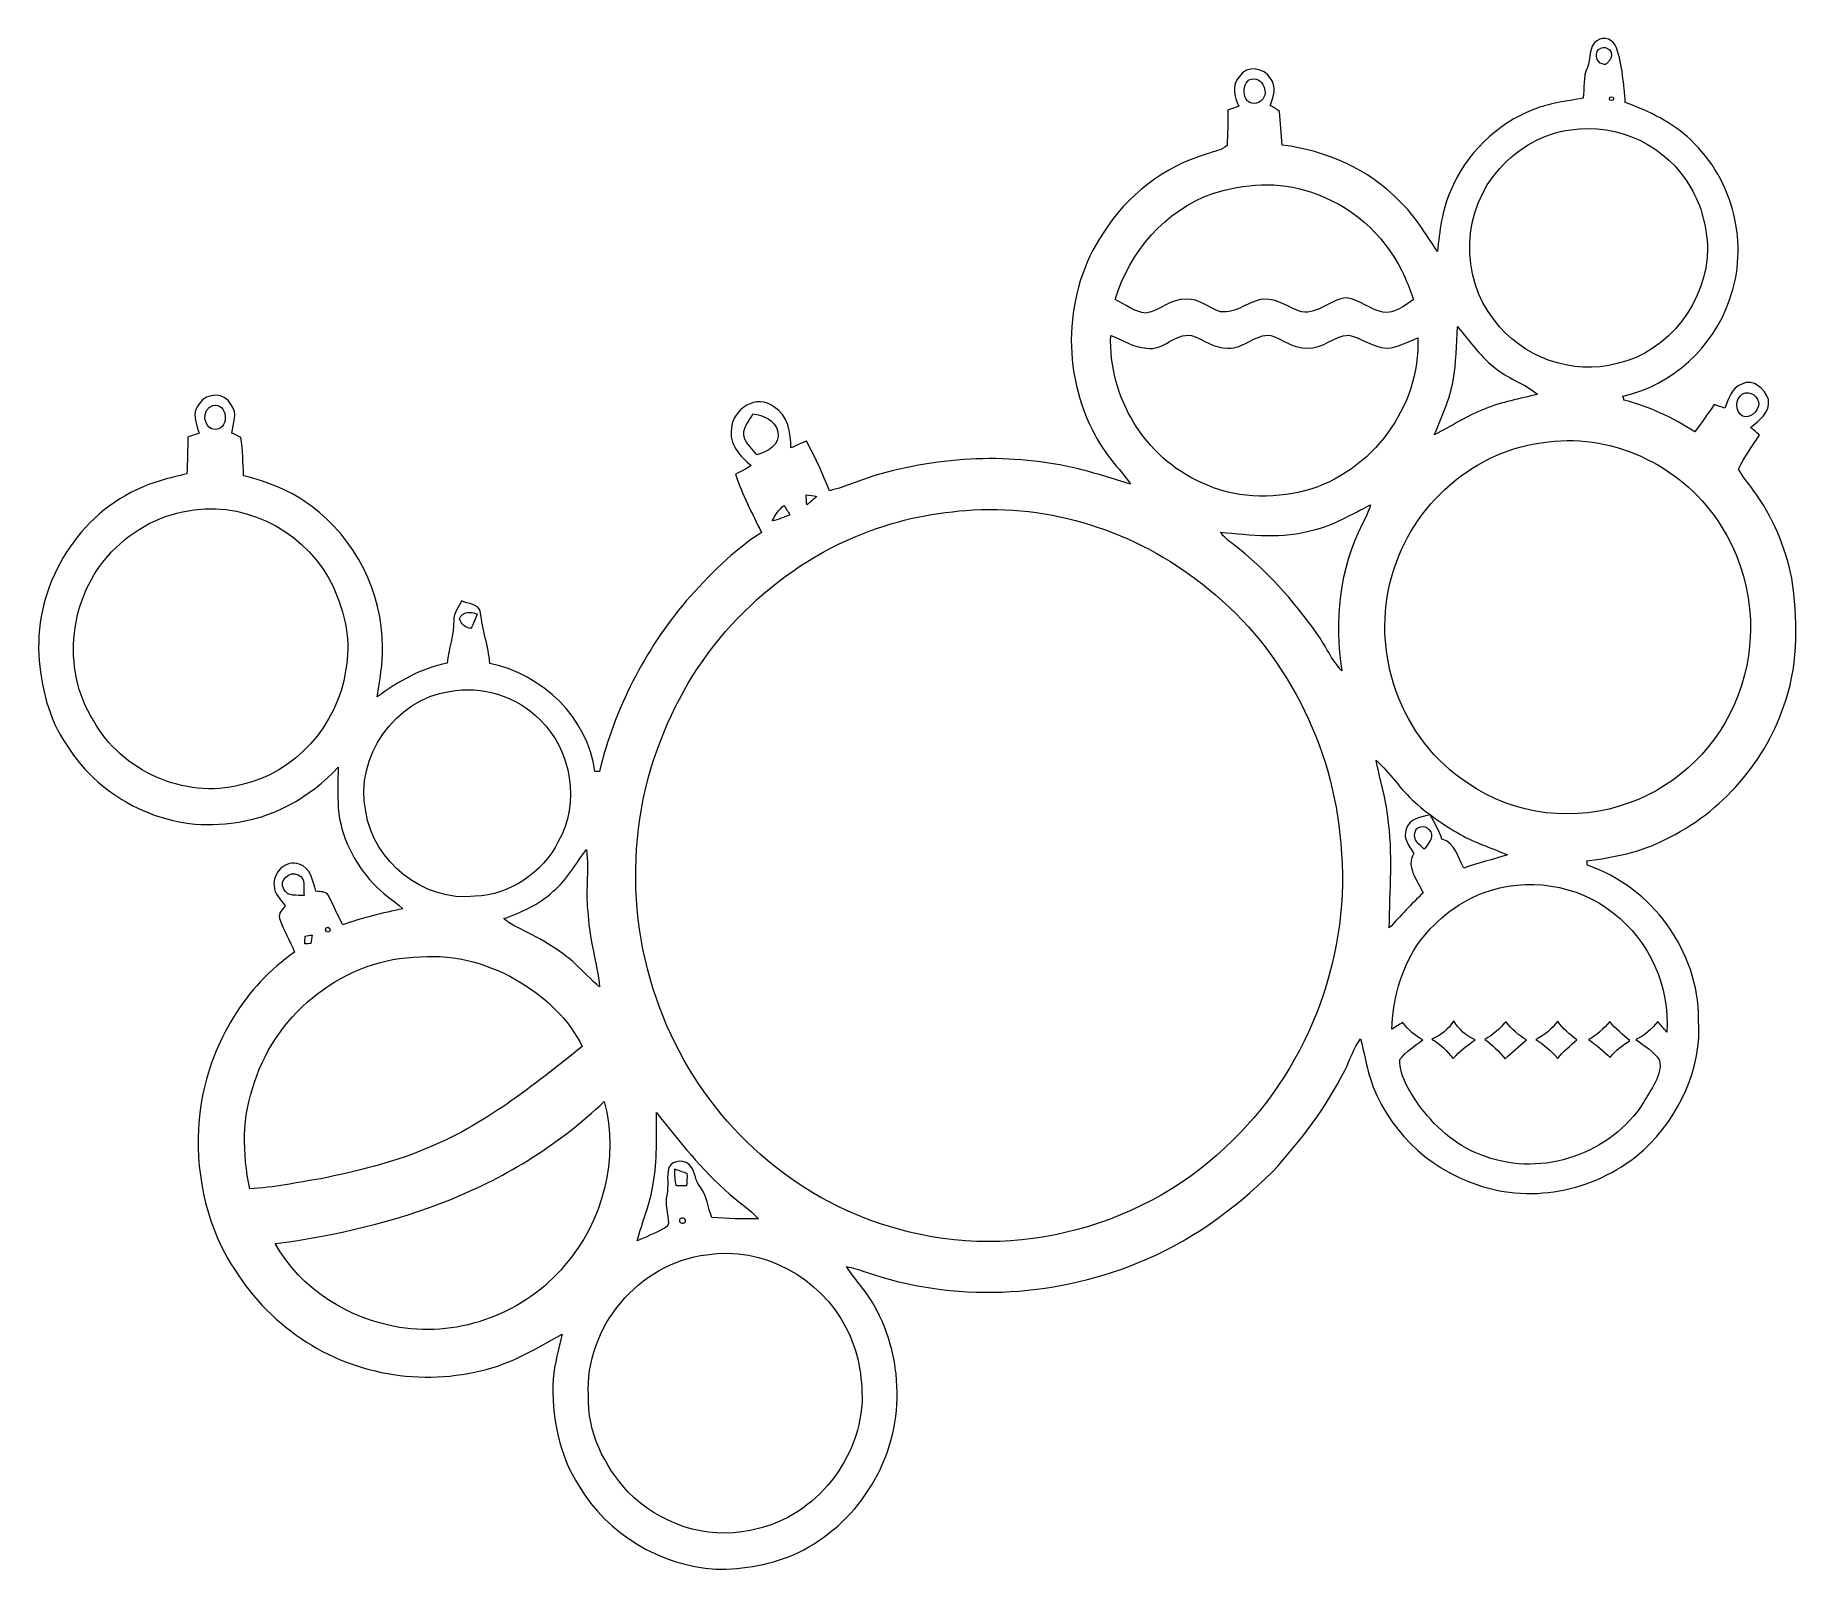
# Model space of a CAD drawing. Header units: centimetres. Extents: x -16.5 to 16.4, y -14.3 to 14.3.
import ezdxf

# ---------------------------------------------------------------- set-up
doc = ezdxf.new("R2010")
doc.units = ezdxf.units.CM
doc.header["$MEASUREMENT"] = 0
doc.layers.add('Layer 1', color=7, linetype='Continuous')

msp = doc.modelspace()

# ---------------------------------------------------------------- linework, layer by layer
at = {"layer": 'Layer 1', "color": 251, "lineweight": 9}
for points, knots in [([(12.68072, 14.24152), (12.80913, 14.34241), (13.00175, 14.25246), (13.04691, 14.1057), (13.04691, 14.1057), (13.15521, 13.77762), (13.18026, 13.42801), (13.20989, 13.08582), (13.20989, 13.08582), (13.65404, 12.92495), (14.09219, 12.7147), (14.43579, 12.38344), (14.43579, 12.38344), (15.22531, 11.64508), (15.53117, 10.42482), (15.1537, 9.40741), (15.1537, 9.40741), (14.8563, 8.51982), (14.0809, 7.80791), (13.16403, 7.60506), (13.16403, 7.60506), (13.16932, 7.58778), (13.1792, 7.55321), (13.18449, 7.53557), (13.18449, 7.53557), (13.65404, 7.41068), (14.10065, 7.2096), (14.50423, 6.93867), (14.50423, 6.93867), (14.63017, 7.10553), (14.7473, 7.27875), (14.86795, 7.44984), (14.86795, 7.44984), (14.93392, 7.42797), (15.00024, 7.40469), (15.06621, 7.38176), (15.06621, 7.38176), (15.13465, 7.55356), (15.18792, 7.76452), (15.38547, 7.83261), (15.38547, 7.83261), (15.59537, 7.94761), (15.8208, 7.73453), (15.88218, 7.54439), (15.88218, 7.54439), (15.91217, 7.30344), (15.71214, 7.15386), (15.54704, 7.02474), (15.54704, 7.02474), (15.60208, 6.97606), (15.65817, 6.92808), (15.71355, 6.87975), (15.71355, 6.87975), (15.57915, 6.67161), (15.42816, 6.473), (15.32409, 6.24722), (15.32409, 6.24722), (15.39147, 6.10117), (15.50683, 5.98511), (15.59678, 5.85282), (15.59678, 5.85282), (15.95662, 5.36809), (16.19721, 4.79942), (16.31821, 4.20923), (16.31821, 4.20923), (16.42264, 3.45675), (16.44522, 2.66688), (16.20427, 1.93663), (16.20427, 1.93663), (15.85431, 0.8035), (15.01223, -0.16382), (13.94085, -0.67217), (13.94085, -0.67217), (13.49247, -0.90712), (12.99011, -0.9992), (12.4934, -1.06587), (12.4934, -1.06587), (12.49587, -1.08598), (12.50081, -1.12655), (12.50328, -1.14665), (12.50328, -1.14665), (13.69955, -1.55235), (14.58431, -2.75215), (14.5769, -4.02215), (14.5769, -4.02215), (14.64111, -4.94113), (14.21531, -5.8379), (13.5542, -6.45843), (13.5542, -6.45843), (12.72623, -7.20349), (11.49292, -7.48219), (10.4367, -7.10542), (10.4367, -7.10542), (9.51066, -6.79851), (8.74337, -6.04603), (8.44739, -5.11258), (8.44739, -5.11258), (8.37153, -4.8734), (8.33627, -4.62469), (8.271, -4.38304), (8.271, -4.38304), (8.14152, -4.56331), (8.07627, -4.77815), (7.97573, -4.97394), (7.97573, -4.97394), (7.63036, -5.67244), (7.14952, -6.29439), (6.62635, -6.86836), (6.62635, -6.86836), (5.89857, -7.58485), (5.0519, -8.19692), (4.09799, -8.57333), (4.09799, -8.57333), (2.50026, -9.22139), (0.66158, -9.30711), (-0.97107, -8.7342), (-0.97107, -8.7342), (-1.08502, -8.69257), (-1.20073, -8.65977), (-1.31926, -8.63507), (-1.31926, -8.63507), (-1.16651, -8.8859), (-0.95026, -9.09298), (-0.81091, -9.35262), (-0.81091, -9.35262), (-0.20343, -10.40037), (-0.22847, -11.79913), (-0.91251, -12.8049), (-0.91251, -12.8049), (-1.22613, -13.30655), (-1.68933, -13.70766), (-2.21602, -13.97225), (-2.21602, -13.97225), (-2.70003, -14.19555), (-3.23626, -14.29363), (-3.76754, -14.28375), (-3.76754, -14.28375), (-4.7973, -14.21707), (-5.78156, -13.62441), (-6.30967, -12.73682), (-6.30967, -12.73682), (-6.68961, -12.14556), (-6.82719, -11.42448), (-6.79509, -10.72951), (-6.79509, -10.72951), (-6.76757, -10.44623), (-6.68679, -10.17283), (-6.62505, -9.8959), (-6.62505, -9.8959), (-7.14293, -10.18835), (-7.66716, -10.50268), (-8.26264, -10.60498), (-8.26264, -10.60498), (-9.48255, -10.8745), (-10.80758, -10.55912), (-11.77596, -9.77137), (-11.77596, -9.77137), (-12.28749, -9.36991), (-12.68224, -8.83827), (-12.98422, -8.26536), (-12.98422, -8.26536), (-13.3811, -7.42434), (-13.50739, -6.4609), (-13.35676, -5.54403), (-13.35676, -5.54403), (-13.15109, -4.44795), (-12.54713, -3.40514), (-11.61791, -2.77014), (-11.61791, -2.77014), (-11.70117, -2.55459), (-11.82923, -2.3581), (-11.89873, -2.13761), (-11.89873, -2.13761), (-11.93012, -2.04412), (-11.8384, -1.97357), (-11.7943, -1.90195), (-11.7943, -1.90195), (-11.87579, -1.7866), (-11.99398, -1.68605), (-12.00138, -1.5333), (-12.00138, -1.5333), (-12.03596, -1.29023), (-11.77631, -1.02952), (-11.53254, -1.12937), (-11.53254, -1.12937), (-11.31382, -1.18651), (-11.27925, -1.44793), (-11.22139, -1.62961), (-11.22139, -1.62961), (-11.14237, -1.64619), (-11.0323, -1.62714), (-10.98644, -1.70969), (-10.98644, -1.70969), (-10.89013, -1.88925), (-10.8164, -2.08046), (-10.71974, -2.26002), (-10.71974, -2.26002), (-10.35497, -2.1242), (-9.97609, -2.03636), (-9.59579, -1.95981), (-9.59579, -1.95981), (-9.77747, -1.79506), (-9.99055, -1.66665), (-10.15494, -1.48321), (-10.15494, -1.48321), (-10.50631, -1.09903), (-10.76208, -0.60797), (-10.80194, -0.08303), (-10.80194, -0.08303), (-10.81993, 0.17203), (-10.81217, 0.42744), (-10.80511, 0.6825), (-10.80511, 0.6825), (-11.32687, 0.12193), (-12.03102, -0.27988), (-12.80078, -0.3582), (-12.80078, -0.3582), (-13.99387, -0.53529), (-15.23706, 0.07607), (-15.86889, 1.09313), (-15.86889, 1.09313), (-16.21214, 1.58738), (-16.35149, 2.19522), (-16.38888, 2.78753), (-16.38888, 2.78753), (-16.45591, 4.04977), (-15.71649, 5.31976), (-14.56961, 5.85987), (-14.56961, 5.85987), (-14.27151, 6.00628), (-13.9466, 6.08036), (-13.62557, 6.15832), (-13.62557, 6.15832), (-13.61781, 6.38657), (-13.61287, 6.61446), (-13.60829, 6.84271), (-13.60829, 6.84271), (-13.53844, 6.86741), (-13.46823, 6.8914), (-13.39803, 6.91574), (-13.39803, 6.91574), (-13.45659, 7.09248), (-13.54373, 7.31226), (-13.39133, 7.46995), (-13.39133, 7.46995), (-13.26151, 7.67915), (-12.90449, 7.67879), (-12.80184, 7.44384), (-12.80184, 7.44384), (-12.66813, 7.29568), (-12.76832, 7.09107), (-12.78949, 6.91962), (-12.78949, 6.91962), (-12.7468, 6.89951), (-12.66143, 6.85929), (-12.61874, 6.83883), (-12.61874, 6.83883), (-12.58417, 6.60176), (-12.58206, 6.36117), (-12.56794, 6.12199), (-12.56794, 6.12199), (-12.1178, 6.00944), (-11.67506, 5.83658), (-11.30429, 5.5526), (-11.30429, 5.5526), (-10.4862, 4.9483), (-9.97572, 3.94605), (-9.97961, 2.92758), (-9.97961, 2.92758), (-9.96621, 2.6122), (-10.02971, 2.30317), (-10.07733, 1.99343), (-10.07733, 1.99343), (-9.68574, 2.28659), (-9.25324, 2.52824), (-8.76959, 2.62596), (-8.76959, 2.62596), (-8.74313, 2.89548), (-8.644, 3.15513), (-8.64647, 3.42712), (-8.64647, 3.42712), (-8.65176, 3.56188), (-8.55439, 3.66948), (-8.50394, 3.78625), (-8.50394, 3.78625), (-8.39599, 3.73368), (-8.17128, 3.73474), (-8.14799, 3.57246), (-8.14799, 3.57246), (-8.11554, 3.25038), (-8.00265, 2.94416), (-7.97513, 2.62067), (-7.97513, 2.62067), (-7.00111, 2.41429), (-6.14033, 1.61349), (-6.01863, 0.60171), (-6.01863, 0.60171), (-5.99675, 0.60171), (-5.95301, 0.60171), (-5.93149, 0.60171), (-5.93149, 0.60171), (-5.65103, 1.77047), (-5.08341, 2.86726), (-4.31152, 3.7866), (-4.31152, 3.7866), (-3.8889, 4.25826), (-3.4444, 4.72181), (-2.90606, 5.06295), (-2.90606, 5.06295), (-3.08174, 5.4189), (-3.26624, 5.77238), (-3.3936, 6.1495), (-3.3936, 6.1495), (-3.2927, 6.19889), (-3.19357, 6.25109), (-3.09832, 6.31037), (-3.09832, 6.31037), (-3.30399, 6.47794), (-3.51954, 6.71606), (-3.46733, 7.00499), (-3.46733, 7.00499), (-3.4511, 7.36447), (-2.98155, 7.66433), (-2.67569, 7.4061), (-2.67569, 7.4061), (-2.40582, 7.25828), (-2.35855, 6.91856), (-2.36031, 6.64057), (-2.36031, 6.64057), (-2.26294, 6.68326), (-2.16664, 6.727), (-2.06927, 6.77004), (-2.06927, 6.77004), (-1.90487, 6.47159), (-1.76553, 6.15973), (-1.63747, 5.84365), (-1.63747, 5.84365), (-1.34713, 5.9082), (-1.07867, 6.04085), (-0.79398, 6.12375), (-0.79398, 6.12375), (0.43475, 6.48535), (1.76119, 6.55414), (3.00967, 6.24968), (3.00967, 6.24968), (3.33705, 6.16891), (3.65632, 6.0599), (3.97911, 5.96324), (3.97911, 5.96324), (3.76321, 6.2698), (3.48628, 6.5365), (3.32047, 6.87728), (3.32047, 6.87728), (2.67877, 8.03616), (2.7278, 9.5464), (3.46652, 10.64989), (3.46652, 10.64989), (3.9082, 11.35368), (4.60705, 11.89484), (5.40645, 12.12768), (5.40645, 12.12768), (5.53203, 12.17495), (5.67562, 12.19364), (5.78004, 12.28431), (5.78004, 12.28431), (5.79309, 12.5048), (5.79415, 12.72528), (5.79556, 12.94612), (5.79556, 12.94612), (5.86329, 12.96976), (5.93138, 12.99339), (5.99982, 13.01738), (5.99982, 13.01738), (5.91656, 13.19201), (5.85306, 13.41673), (6.01287, 13.57195), (6.01287, 13.57195), (6.14093, 13.79561), (6.47501, 13.73669), (6.59037, 13.53385), (6.59037, 13.53385), (6.70855, 13.38991), (6.64858, 13.18918), (6.58508, 13.03326), (6.58508, 13.03326), (6.64258, 12.99833), (6.70537, 12.9687), (6.75476, 12.92107), (6.75476, 12.92107), (6.77769, 12.71223), (6.78545, 12.50197), (6.80803, 12.29278), (6.80803, 12.29278), (7.62436, 12.18976), (8.4227, 11.84933), (8.99596, 11.24713), (8.99596, 11.24713), (9.287, 10.97868), (9.48173, 10.63119), (9.70434, 10.30874), (9.70434, 10.30874), (9.74702, 10.68905), (9.78759, 11.08028), (9.94846, 11.43235), (9.94846, 11.43235), (10.22856, 12.12309), (10.80395, 12.68295), (11.49504, 12.95811), (11.49504, 12.95811), (11.79313, 13.07241), (12.11134, 13.11475), (12.42461, 13.16555), (12.42461, 13.16555), (12.45001, 13.35781), (12.41755, 13.56101), (12.50116, 13.74163), (12.50116, 13.74163), (12.57701, 13.90356), (12.51315, 14.13145), (12.68072, 14.24152), (12.68072, 14.24152), (12.68072, 14.24152), (12.68072, 14.24152), (12.68072, 14.24152)], [0, 0, 0, 0, 0.00934579, 0.00934579, 0.00934579, 0.00934579, 0.01869159, 0.01869159, 0.01869159, 0.01869159, 0.02803738, 0.02803738, 0.02803738, 0.02803738, 0.03738318, 0.03738318, 0.03738318, 0.03738318, 0.04672897, 0.04672897, 0.04672897, 0.04672897, 0.05607477, 0.05607477, 0.05607477, 0.05607477, 0.06542056, 0.06542056, 0.06542056, 0.06542056, 0.07476636, 0.07476636, 0.07476636, 0.07476636, 0.08411215, 0.08411215, 0.08411215, 0.08411215, 0.09345794, 0.09345794, 0.09345794, 0.09345794, 0.10280374, 0.10280374, 0.10280374, 0.10280374, 0.11214953, 0.11214953, 0.11214953, 0.11214953, 0.12149533, 0.12149533, 0.12149533, 0.12149533, 0.13084112, 0.13084112, 0.13084112, 0.13084112, 0.14018692, 0.14018692, 0.14018692, 0.14018692, 0.14953271, 0.14953271, 0.14953271, 0.14953271, 0.1588785, 0.1588785, 0.1588785, 0.1588785, 0.1682243, 0.1682243, 0.1682243, 0.1682243, 0.17757009, 0.17757009, 0.17757009, 0.17757009, 0.18691589, 0.18691589, 0.18691589, 0.18691589, 0.19626168, 0.19626168, 0.19626168, 0.19626168, 0.20560748, 0.20560748, 0.20560748, 0.20560748, 0.21495327, 0.21495327, 0.21495327, 0.21495327, 0.22429907, 0.22429907, 0.22429907, 0.22429907, 0.23364486, 0.23364486, 0.23364486, 0.23364486, 0.24299065, 0.24299065, 0.24299065, 0.24299065, 0.25233645, 0.25233645, 0.25233645, 0.25233645, 0.26168224, 0.26168224, 0.26168224, 0.26168224, 0.27102804, 0.27102804, 0.27102804, 0.27102804, 0.28037383, 0.28037383, 0.28037383, 0.28037383, 0.28971963, 0.28971963, 0.28971963, 0.28971963, 0.29906542, 0.29906542, 0.29906542, 0.29906542, 0.30841121, 0.30841121, 0.30841121, 0.30841121, 0.31775701, 0.31775701, 0.31775701, 0.31775701, 0.3271028, 0.3271028, 0.3271028, 0.3271028, 0.3364486, 0.3364486, 0.3364486, 0.3364486, 0.34579439, 0.34579439, 0.34579439, 0.34579439, 0.35514019, 0.35514019, 0.35514019, 0.35514019, 0.36448598, 0.36448598, 0.36448598, 0.36448598, 0.37383178, 0.37383178, 0.37383178, 0.37383178, 0.38317757, 0.38317757, 0.38317757, 0.38317757, 0.39252336, 0.39252336, 0.39252336, 0.39252336, 0.40186916, 0.40186916, 0.40186916, 0.40186916, 0.41121495, 0.41121495, 0.41121495, 0.41121495, 0.42056075, 0.42056075, 0.42056075, 0.42056075, 0.42990654, 0.42990654, 0.42990654, 0.42990654, 0.43925234, 0.43925234, 0.43925234, 0.43925234, 0.44859813, 0.44859813, 0.44859813, 0.44859813, 0.45794393, 0.45794393, 0.45794393, 0.45794393, 0.46728972, 0.46728972, 0.46728972, 0.46728972, 0.47663551, 0.47663551, 0.47663551, 0.47663551, 0.48598131, 0.48598131, 0.48598131, 0.48598131, 0.4953271, 0.4953271, 0.4953271, 0.4953271, 0.5046729, 0.5046729, 0.5046729, 0.5046729, 0.51401869, 0.51401869, 0.51401869, 0.51401869, 0.52336449, 0.52336449, 0.52336449, 0.52336449, 0.53271028, 0.53271028, 0.53271028, 0.53271028, 0.54205607, 0.54205607, 0.54205607, 0.54205607, 0.55140187, 0.55140187, 0.55140187, 0.55140187, 0.56074766, 0.56074766, 0.56074766, 0.56074766, 0.57009346, 0.57009346, 0.57009346, 0.57009346, 0.57943925, 0.57943925, 0.57943925, 0.57943925, 0.58878505, 0.58878505, 0.58878505, 0.58878505, 0.59813084, 0.59813084, 0.59813084, 0.59813084, 0.60747664, 0.60747664, 0.60747664, 0.60747664, 0.61682243, 0.61682243, 0.61682243, 0.61682243, 0.62616822, 0.62616822, 0.62616822, 0.62616822, 0.63551402, 0.63551402, 0.63551402, 0.63551402, 0.64485981, 0.64485981, 0.64485981, 0.64485981, 0.65420561, 0.65420561, 0.65420561, 0.65420561, 0.6635514, 0.6635514, 0.6635514, 0.6635514, 0.6728972, 0.6728972, 0.6728972, 0.6728972, 0.68224299, 0.68224299, 0.68224299, 0.68224299, 0.69158879, 0.69158879, 0.69158879, 0.69158879, 0.70093458, 0.70093458, 0.70093458, 0.70093458, 0.71028037, 0.71028037, 0.71028037, 0.71028037, 0.71962617, 0.71962617, 0.71962617, 0.71962617, 0.72897196, 0.72897196, 0.72897196, 0.72897196, 0.73831776, 0.73831776, 0.73831776, 0.73831776, 0.74766355, 0.74766355, 0.74766355, 0.74766355, 0.75700935, 0.75700935, 0.75700935, 0.75700935, 0.76635514, 0.76635514, 0.76635514, 0.76635514, 0.77570093, 0.77570093, 0.77570093, 0.77570093, 0.78504673, 0.78504673, 0.78504673, 0.78504673, 0.79439252, 0.79439252, 0.79439252, 0.79439252, 0.80373832, 0.80373832, 0.80373832, 0.80373832, 0.81308411, 0.81308411, 0.81308411, 0.81308411, 0.82242991, 0.82242991, 0.82242991, 0.82242991, 0.8317757, 0.8317757, 0.8317757, 0.8317757, 0.8411215, 0.8411215, 0.8411215, 0.8411215, 0.85046729, 0.85046729, 0.85046729, 0.85046729, 0.85981308, 0.85981308, 0.85981308, 0.85981308, 0.86915888, 0.86915888, 0.86915888, 0.86915888, 0.87850467, 0.87850467, 0.87850467, 0.87850467, 0.88785047, 0.88785047, 0.88785047, 0.88785047, 0.89719626, 0.89719626, 0.89719626, 0.89719626, 0.90654206, 0.90654206, 0.90654206, 0.90654206, 0.91588785, 0.91588785, 0.91588785, 0.91588785, 0.92523364, 0.92523364, 0.92523364, 0.92523364, 0.93457944, 0.93457944, 0.93457944, 0.93457944, 0.94392523, 0.94392523, 0.94392523, 0.94392523, 0.95327103, 0.95327103, 0.95327103, 0.95327103, 0.96261682, 0.96261682, 0.96261682, 0.96261682, 0.97196262, 0.97196262, 0.97196262, 0.97196262, 0.98130841, 0.98130841, 0.98130841, 0.98130841, 1, 1, 1, 1]), ([(12.75198, 14.10217), (12.62287, 14.04643), (12.65427, 13.83371), (12.78656, 13.80619), (12.78656, 13.80619), (12.85888, 13.76774), (12.90333, 13.86405), (12.93966, 13.91238), (12.93966, 13.91238), (13.00387, 14.02633), (12.86523, 14.15579), (12.75198, 14.10217), (12.75198, 14.10217), (12.75198, 14.10217), (12.75198, 14.10217), (12.75198, 14.10217)], [0, 0, 0, 0, 0.2, 0.2, 0.2, 0.2, 0.4, 0.4, 0.4, 0.4, 0.6, 0.6, 0.6, 0.6, 1, 1, 1, 1]), ([(6.18855, 13.50951), (6.01252, 13.36875), (6.09718, 12.96764), (6.37976, 13.09252), (6.37976, 13.09252), (6.60307, 13.2167), (6.45243, 13.61851), (6.18855, 13.50951), (6.18855, 13.50951), (6.18855, 13.50951), (6.18855, 13.50951), (6.18855, 13.50951)], [0, 0, 0, 0, 0.25, 0.25, 0.25, 0.25, 0.5, 0.5, 0.5, 0.5, 1, 1, 1, 1]), ([(12.92343, 13.18707), (12.90474, 13.12956), (12.92414, 13.11016), (12.982, 13.12851), (12.982, 13.12851), (12.99999, 13.18601), (12.98058, 13.20541), (12.92343, 13.18707), (12.92343, 13.18707), (12.92343, 13.18707), (12.92343, 13.18707), (12.92343, 13.18707)], [0, 0, 0, 0, 0.25, 0.25, 0.25, 0.25, 0.5, 0.5, 0.5, 0.5, 1, 1, 1, 1]), ([(12.19213, 12.57535), (11.67883, 12.51855), (11.20823, 12.23704), (10.86709, 11.85674), (10.86709, 11.85674), (10.1693, 11.09933), (10.10792, 9.83039), (10.76479, 9.02958), (10.76479, 9.02958), (11.27526, 8.33249), (12.22141, 7.98606), (13.05961, 8.21749), (13.05961, 8.21749), (14.02904, 8.43233), (14.73883, 9.3887), (14.74553, 10.36908), (14.74553, 10.36908), (14.72578, 10.76065), (14.63723, 11.15965), (14.4298, 11.49656), (14.4298, 11.49656), (14.00082, 12.2709), (13.06666, 12.72422), (12.19213, 12.57535), (12.19213, 12.57535), (12.19213, 12.57535), (12.19213, 12.57535), (12.19213, 12.57535)], [0, 0, 0, 0, 0.125, 0.125, 0.125, 0.125, 0.25, 0.25, 0.25, 0.25, 0.375, 0.375, 0.375, 0.375, 0.5, 0.5, 0.5, 0.5, 0.625, 0.625, 0.625, 0.625, 0.75, 0.75, 0.75, 0.75, 1, 1, 1, 1]), ([(5.51157, 11.3879), (4.6194, 11.08063), (3.9657, 10.29888), (3.69195, 9.41199), (3.69195, 9.41199), (3.87786, 9.32415), (4.05354, 9.1721), (4.26662, 9.15693), (4.26662, 9.15693), (4.53226, 9.19608), (4.73229, 9.43632), (5.01522, 9.41516), (5.01522, 9.41516), (5.25898, 9.4328), (5.43855, 9.25042), (5.65692, 9.18198), (5.65692, 9.18198), (5.95078, 9.14529), (6.17973, 9.38659), (6.4616, 9.41623), (6.4616, 9.41623), (6.72548, 9.43386), (6.93362, 9.25605), (7.17069, 9.17881), (7.17069, 9.17881), (7.48537, 9.13647), (7.71114, 9.41727), (8.00995, 9.44092), (8.00995, 9.44092), (8.2523, 9.40423), (8.44914, 9.23066), (8.68481, 9.17281), (8.68481, 9.17281), (8.90918, 9.14318), (9.08592, 9.29558), (9.25913, 9.41093), (9.25913, 9.41093), (9.18893, 9.59156), (9.12754, 9.77571), (9.03723, 9.94751), (9.03723, 9.94751), (8.70033, 10.64212), (8.0678, 11.18329), (7.33402, 11.41894), (7.33402, 11.41894), (6.74594, 11.6232), (6.09648, 11.5784), (5.51157, 11.3879), (5.51157, 11.3879), (5.51157, 11.3879), (5.51157, 11.3879), (5.51157, 11.3879)], [0, 0, 0, 0, 0.07142857, 0.07142857, 0.07142857, 0.07142857, 0.14285714, 0.14285714, 0.14285714, 0.14285714, 0.21428571, 0.21428571, 0.21428571, 0.21428571, 0.28571429, 0.28571429, 0.28571429, 0.28571429, 0.35714286, 0.35714286, 0.35714286, 0.35714286, 0.42857143, 0.42857143, 0.42857143, 0.42857143, 0.5, 0.5, 0.5, 0.5, 0.57142857, 0.57142857, 0.57142857, 0.57142857, 0.64285714, 0.64285714, 0.64285714, 0.64285714, 0.71428571, 0.71428571, 0.71428571, 0.71428571, 0.78571429, 0.78571429, 0.78571429, 0.78571429, 0.85714286, 0.85714286, 0.85714286, 0.85714286, 1, 1, 1, 1]), ([(10.0804, 8.90576), (10.05888, 8.56885), (10.05711, 8.22913), (9.9975, 7.89575), (9.9975, 7.89575), (9.93047, 7.54368), (9.78724, 7.21313), (9.64507, 6.88646), (9.64507, 6.88646), (9.96256, 7.04379), (10.25961, 7.24311), (10.59193, 7.37082), (10.59193, 7.37082), (10.9059, 7.50064), (11.2421, 7.55709), (11.56983, 7.64211), (11.56983, 7.64211), (11.34793, 7.83508), (11.05407, 7.91833), (10.82547, 8.10142), (10.82547, 8.10142), (10.52631, 8.31873), (10.31288, 8.62459), (10.0804, 8.90576), (10.0804, 8.90576), (10.0804, 8.90576), (10.0804, 8.90576), (10.0804, 8.90576)], [0, 0, 0, 0, 0.125, 0.125, 0.125, 0.125, 0.25, 0.25, 0.25, 0.25, 0.375, 0.375, 0.375, 0.375, 0.5, 0.5, 0.5, 0.5, 0.625, 0.625, 0.625, 0.625, 0.75, 0.75, 0.75, 0.75, 1, 1, 1, 1]), ([(3.60975, 8.73924), (3.56248, 7.59589), (4.24545, 6.45818), (5.29779, 5.99675), (5.29779, 5.99675), (5.89928, 5.69548), (6.60624, 5.68101), (7.24936, 5.844), (7.24936, 5.844), (8.47701, 6.18371), (9.39283, 7.41703), (9.33674, 8.69338), (9.33674, 8.69338), (9.14413, 8.62636), (8.96491, 8.50818), (8.75537, 8.50253), (8.75537, 8.50253), (8.4989, 8.51276), (8.29428, 8.69515), (8.04946, 8.74489), (8.04946, 8.74489), (7.769, 8.73395), (7.56192, 8.48207), (7.27299, 8.50571), (7.27299, 8.50571), (7.02182, 8.49301), (6.82355, 8.6641), (6.59883, 8.74136), (6.59883, 8.74136), (6.29933, 8.77805), (6.09154, 8.4796), (5.79133, 8.505), (5.79133, 8.505), (5.54015, 8.49371), (5.34224, 8.6641), (5.11717, 8.74101), (5.11717, 8.74101), (4.80108, 8.78934), (4.59188, 8.44538), (4.27579, 8.50253), (4.27579, 8.50253), (4.03449, 8.51523), (3.82953, 8.65634), (3.60975, 8.73924), (3.60975, 8.73924), (3.60975, 8.73924), (3.60975, 8.73924), (3.60975, 8.73924)], [0, 0, 0, 0, 0.07692308, 0.07692308, 0.07692308, 0.07692308, 0.15384615, 0.15384615, 0.15384615, 0.15384615, 0.23076923, 0.23076923, 0.23076923, 0.23076923, 0.30769231, 0.30769231, 0.30769231, 0.30769231, 0.38461538, 0.38461538, 0.38461538, 0.38461538, 0.46153846, 0.46153846, 0.46153846, 0.46153846, 0.53846154, 0.53846154, 0.53846154, 0.53846154, 0.61538462, 0.61538462, 0.61538462, 0.61538462, 0.69230769, 0.69230769, 0.69230769, 0.69230769, 0.76923077, 0.76923077, 0.76923077, 0.76923077, 0.84615385, 0.84615385, 0.84615385, 0.84615385, 1, 1, 1, 1]), ([(15.39817, 7.64987), (15.24965, 7.55356), (15.25142, 7.33307), (15.39711, 7.235), (15.39711, 7.235), (15.54598, 7.18491), (15.67052, 7.31649), (15.69944, 7.44631), (15.69944, 7.44631), (15.7005, 7.5906), (15.55057, 7.72642), (15.39817, 7.64987), (15.39817, 7.64987), (15.39817, 7.64987), (15.39817, 7.64987), (15.39817, 7.64987)], [0, 0, 0, 0, 0.2, 0.2, 0.2, 0.2, 0.4, 0.4, 0.4, 0.4, 0.6, 0.6, 0.6, 0.6, 1, 1, 1, 1]), ([(-13.14191, 7.43361), (-13.3684, 7.37717), (-13.32712, 6.9743), (-13.08547, 6.98735), (-13.08547, 6.98735), (-12.82053, 7.01416), (-12.87133, 7.49394), (-13.14191, 7.43361), (-13.14191, 7.43361), (-13.14191, 7.43361), (-13.14191, 7.43361), (-13.14191, 7.43361)], [0, 0, 0, 0, 0.25, 0.25, 0.25, 0.25, 0.5, 0.5, 0.5, 0.5, 1, 1, 1, 1]), ([(-3.06728, 7.27663), (-3.13536, 7.13305), (-3.28353, 7.00146), (-3.22285, 6.82401), (-3.22285, 6.82401), (-3.17593, 6.7016), (-3.0708, 6.61411), (-2.9946, 6.51004), (-2.9946, 6.51004), (-2.80234, 6.56613), (-2.55153, 6.6949), (-2.60443, 6.94431), (-2.60443, 6.94431), (-2.65135, 7.16268), (-2.87113, 7.24911), (-3.06728, 7.27663), (-3.06728, 7.27663), (-3.06728, 7.27663), (-3.06728, 7.27663), (-3.06728, 7.27663)], [0, 0, 0, 0, 0.16666667, 0.16666667, 0.16666667, 0.16666667, 0.33333333, 0.33333333, 0.33333333, 0.33333333, 0.5, 0.5, 0.5, 0.5, 0.66666667, 0.66666667, 0.66666667, 0.66666667, 1, 1, 1, 1]), ([(11.76879, 6.75381), (10.40637, 6.6254), (9.22209, 5.57518), (8.86261, 4.26743), (8.86261, 4.26743), (8.43398, 2.85315), (9.0203, 1.18697), (10.27055, 0.38581), (10.27055, 0.38581), (11.1345, -0.22238), (12.29902, -0.35326), (13.28468, 0.01716), (13.28468, 0.01716), (14.20896, 0.34383), (14.96425, 1.10089), (15.31068, 2.01565), (15.31068, 2.01565), (15.71003, 3.04153), (15.59714, 4.25826), (14.99742, 5.1843), (14.99742, 5.1843), (14.3349, 6.25922), (13.03068, 6.92032), (11.76879, 6.75381), (11.76879, 6.75381), (11.76879, 6.75381), (11.76879, 6.75381), (11.76879, 6.75381)], [0, 0, 0, 0, 0.125, 0.125, 0.125, 0.125, 0.25, 0.25, 0.25, 0.25, 0.375, 0.375, 0.375, 0.375, 0.5, 0.5, 0.5, 0.5, 0.625, 0.625, 0.625, 0.625, 0.75, 0.75, 0.75, 0.75, 1, 1, 1, 1]), ([(-13.49011, 5.48452), (-14.07889, 5.42102), (-14.62499, 5.12539), (-15.03139, 4.70029), (-15.03139, 4.70029), (-15.82303, 3.87938), (-15.98, 2.52224), (-15.37147, 1.55351), (-15.37147, 1.55351), (-14.85006, 0.61194), (-13.67143, 0.07925), (-12.62298, 0.35335), (-12.62298, 0.35335), (-11.61156, 0.56502), (-10.81429, 1.47096), (-10.66647, 2.48344), (-10.66647, 2.48344), (-10.55641, 3.01331), (-10.67529, 3.56964), (-10.90107, 4.05295), (-10.90107, 4.05295), (-11.34486, 5.01109), (-12.43742, 5.6362), (-13.49011, 5.48452), (-13.49011, 5.48452), (-13.49011, 5.48452), (-13.49011, 5.48452), (-13.49011, 5.48452)], [0, 0, 0, 0, 0.125, 0.125, 0.125, 0.125, 0.25, 0.25, 0.25, 0.25, 0.375, 0.375, 0.375, 0.375, 0.5, 0.5, 0.5, 0.5, 0.625, 0.625, 0.625, 0.625, 0.75, 0.75, 0.75, 0.75, 1, 1, 1, 1]), ([(-2.07597, 5.76533), (-2.07139, 5.70358), (-2.06645, 5.6415), (-2.0608, 5.5794), (-2.0608, 5.5794), (-1.99696, 5.62951), (-1.93486, 5.68207), (-1.87418, 5.7364), (-1.87418, 5.7364), (-1.94156, 5.74804), (-2.00859, 5.75827), (-2.07597, 5.76533), (-2.07597, 5.76533), (-2.07597, 5.76533), (-2.07597, 5.76533), (-2.07597, 5.76533)], [0, 0, 0, 0, 0.2, 0.2, 0.2, 0.2, 0.4, 0.4, 0.4, 0.4, 0.6, 0.6, 0.6, 0.6, 1, 1, 1, 1]), ([(1.0447, 5.48346), (0.34973, 5.44642), (-0.34101, 5.30636), (-0.99012, 5.05307), (-0.99012, 5.05307), (-2.67393, 4.39796), (-4.05117, 3.01543), (-4.72286, 1.34079), (-4.72286, 1.34079), (-5.50533, -0.50742), (-5.41326, -2.69253), (-4.51155, -4.48182), (-4.51155, -4.48182), (-3.68711, -6.14516), (-2.15217, -7.4582), (-0.35053, -7.93798), (-0.35053, -7.93798), (1.82822, -8.56628), (4.30366, -7.88295), (5.89046, -6.27358), (5.89046, -6.27358), (7.34143, -4.854), (8.10026, -2.76238), (7.89988, -0.74273), (7.89988, -0.74273), (7.76124, 1.08643), (6.86271, 2.85809), (5.42867, 4.01061), (5.42867, 4.01061), (4.21829, 5.01709), (2.62091, 5.57659), (1.0447, 5.48346), (1.0447, 5.48346), (1.0447, 5.48346), (1.0447, 5.48346), (1.0447, 5.48346)], [0, 0, 0, 0, 0.1, 0.1, 0.1, 0.1, 0.2, 0.2, 0.2, 0.2, 0.3, 0.3, 0.3, 0.3, 0.4, 0.4, 0.4, 0.4, 0.5, 0.5, 0.5, 0.5, 0.6, 0.6, 0.6, 0.6, 0.7, 0.7, 0.7, 0.7, 0.8, 0.8, 0.8, 0.8, 1, 1, 1, 1]), ([(-2.70462, 5.27849), (-2.59173, 5.30531), (-2.48273, 5.34587), (-2.37795, 5.39526), (-2.37795, 5.39526), (-2.41323, 5.45347), (-2.44956, 5.51133), (-2.48555, 5.56882), (-2.48555, 5.56882), (-2.58221, 5.49193), (-2.6577, 5.39315), (-2.70462, 5.27849), (-2.70462, 5.27849), (-2.70462, 5.27849), (-2.70462, 5.27849), (-2.70462, 5.27849)], [0, 0, 0, 0, 0.2, 0.2, 0.2, 0.2, 0.4, 0.4, 0.4, 0.4, 0.6, 0.6, 0.6, 0.6, 1, 1, 1, 1]), ([(7.38165, 5.10846), (6.81932, 4.93595), (6.22595, 5.02132), (5.65163, 5.06789), (5.65163, 5.06789), (5.72289, 4.97934), (5.8072, 4.90314), (5.89998, 4.83646), (5.89998, 4.83646), (6.50817, 4.37856), (7.0137, 3.79753), (7.45432, 3.18017), (7.45432, 3.18017), (7.61836, 2.95369), (7.72737, 2.68769), (7.91928, 2.48132), (7.91928, 2.48132), (7.7817, 3.40207), (7.86742, 4.3835), (8.30169, 5.21746), (8.30169, 5.21746), (8.36201, 5.33388), (8.4174, 5.45311), (8.45692, 5.57836), (8.45692, 5.57836), (8.10308, 5.41079), (7.77112, 5.18889), (7.38165, 5.10846), (7.38165, 5.10846), (7.38165, 5.10846), (7.38165, 5.10846), (7.38165, 5.10846)], [0, 0, 0, 0, 0.11111111, 0.11111111, 0.11111111, 0.11111111, 0.22222222, 0.22222222, 0.22222222, 0.22222222, 0.33333333, 0.33333333, 0.33333333, 0.33333333, 0.44444444, 0.44444444, 0.44444444, 0.44444444, 0.55555556, 0.55555556, 0.55555556, 0.55555556, 0.66666667, 0.66666667, 0.66666667, 0.66666667, 0.77777778, 0.77777778, 0.77777778, 0.77777778, 1, 1, 1, 1]), ([(-8.54134, 3.45358), (-8.51312, 3.35796), (-8.43091, 3.27789), (-8.32791, 3.27401), (-8.32791, 3.27401), (-8.27534, 3.35515), (-8.251, 3.45675), (-8.21008, 3.54105), (-8.21008, 3.54105), (-8.33284, 3.58869), (-8.48243, 3.59716), (-8.54134, 3.45358), (-8.54134, 3.45358), (-8.54134, 3.45358), (-8.54134, 3.45358), (-8.54134, 3.45358)], [0, 0, 0, 0, 0.2, 0.2, 0.2, 0.2, 0.4, 0.4, 0.4, 0.4, 0.6, 0.6, 0.6, 0.6, 1, 1, 1, 1]), ([(-8.72866, 2.09715), (-9.74148, 1.94933), (-10.50349, 0.86806), (-10.29112, -0.13771), (-10.29112, -0.13771), (-10.15177, -1.08492), (-9.20667, -1.83528), (-8.24993, -1.72662), (-8.24993, -1.72662), (-7.60013, -1.69875), (-6.98806, -1.28459), (-6.69737, -0.70639), (-6.69737, -0.70639), (-6.29309, 0.01257), (-6.44584, 0.99223), (-7.03639, 1.5648), (-7.03639, 1.5648), (-7.47031, 2.00966), (-8.11658, 2.21074), (-8.72866, 2.09715), (-8.72866, 2.09715), (-8.72866, 2.09715), (-8.72866, 2.09715), (-8.72866, 2.09715)], [0, 0, 0, 0, 0.14285714, 0.14285714, 0.14285714, 0.14285714, 0.28571429, 0.28571429, 0.28571429, 0.28571429, 0.42857143, 0.42857143, 0.42857143, 0.42857143, 0.57142857, 0.57142857, 0.57142857, 0.57142857, 0.71428571, 0.71428571, 0.71428571, 0.71428571, 1, 1, 1, 1]), ([(8.56169, 0.81267), (8.62766, 0.46377), (8.73596, 0.12334), (8.77618, -0.23085), (8.77618, -0.23085), (8.88095, -0.92194), (8.8111, -1.62114), (8.80546, -2.31612), (8.80546, -2.31612), (9.0143, -2.09598), (9.21821, -1.87126), (9.43552, -1.65924), (9.43552, -1.65924), (9.33392, -1.43135), (9.11201, -1.18405), (9.26125, -0.92793), (9.26125, -0.92793), (9.18575, -0.78788), (9.05699, -0.64924), (9.1212, -0.47426), (9.1212, -0.47426), (9.16953, -0.27953), (9.40588, -0.2379), (9.56992, -0.2065), (9.56992, -0.2065), (9.65142, -0.3522), (9.73291, -0.49931), (9.789, -0.65771), (9.789, -0.65771), (10.04547, -0.72791), (10.08109, -1.00696), (10.19823, -1.2031), (10.19823, -1.2031), (10.46175, -1.09797), (10.74009, -1.04117), (11.00997, -0.95475), (11.00997, -0.95475), (10.74186, -0.8288), (10.45364, -0.74872), (10.19328, -0.60585), (10.19328, -0.60585), (9.86838, -0.42558), (9.55793, -0.21638), (9.28065, 0.03127), (9.28065, 0.03127), (9.01535, 0.26833), (8.8238, 0.57313), (8.56169, 0.81267), (8.56169, 0.81267), (8.56169, 0.81267), (8.56169, 0.81267), (8.56169, 0.81267)], [0, 0, 0, 0, 0.07142857, 0.07142857, 0.07142857, 0.07142857, 0.14285714, 0.14285714, 0.14285714, 0.14285714, 0.21428571, 0.21428571, 0.21428571, 0.21428571, 0.28571429, 0.28571429, 0.28571429, 0.28571429, 0.35714286, 0.35714286, 0.35714286, 0.35714286, 0.42857143, 0.42857143, 0.42857143, 0.42857143, 0.5, 0.5, 0.5, 0.5, 0.57142857, 0.57142857, 0.57142857, 0.57142857, 0.64285714, 0.64285714, 0.64285714, 0.64285714, 0.71428571, 0.71428571, 0.71428571, 0.71428571, 0.78571429, 0.78571429, 0.78571429, 0.78571429, 0.85714286, 0.85714286, 0.85714286, 0.85714286, 1, 1, 1, 1]), ([(9.287, -0.53176), (9.24079, -0.68099), (9.37237, -0.7586), (9.45669, -0.84433), (9.45669, -0.84433), (9.53677, -0.75437), (9.67188, -0.58574), (9.54312, -0.48202), (9.54312, -0.48202), (9.4775, -0.38395), (9.29899, -0.41782), (9.287, -0.53176), (9.287, -0.53176), (9.287, -0.53176), (9.287, -0.53176), (9.287, -0.53176)], [0, 0, 0, 0, 0.2, 0.2, 0.2, 0.2, 0.4, 0.4, 0.4, 0.4, 0.6, 0.6, 0.6, 0.6, 1, 1, 1, 1]), ([(-6.79403, -1.63243), (-7.05085, -1.88185), (-7.38352, -2.02155), (-7.71443, -2.14184), (-7.71443, -2.14184), (-7.64176, -2.20217), (-7.56485, -2.25791), (-7.47948, -2.29883), (-7.47948, -2.29883), (-7.08684, -2.48686), (-6.6949, -2.69429), (-6.37423, -2.9938), (-6.37423, -2.9938), (-6.22359, -3.13138), (-6.08812, -3.28625), (-5.92867, -3.41431), (-5.92867, -3.41431), (-5.97347, -2.96628), (-6.11881, -2.53413), (-6.13928, -2.08258), (-6.13928, -2.08258), (-6.20031, -1.67441), (-6.12058, -1.2606), (-6.17314, -0.85315), (-6.17314, -0.85315), (-6.37317, -1.11808), (-6.53474, -1.41688), (-6.79403, -1.63243), (-6.79403, -1.63243), (-6.79403, -1.63243), (-6.79403, -1.63243), (-6.79403, -1.63243)], [0, 0, 0, 0, 0.11111111, 0.11111111, 0.11111111, 0.11111111, 0.22222222, 0.22222222, 0.22222222, 0.22222222, 0.33333333, 0.33333333, 0.33333333, 0.33333333, 0.44444444, 0.44444444, 0.44444444, 0.44444444, 0.55555556, 0.55555556, 0.55555556, 0.55555556, 0.66666667, 0.66666667, 0.66666667, 0.66666667, 0.77777778, 0.77777778, 0.77777778, 0.77777778, 1, 1, 1, 1]), ([(-11.81618, -1.5901), (-11.75373, -1.74109), (-11.57382, -1.69911), (-11.44188, -1.71322), (-11.44188, -1.71322), (-11.45987, -1.58128), (-11.39708, -1.38655), (-11.55159, -1.32551), (-11.55159, -1.32551), (-11.7054, -1.23944), (-11.9206, -1.43382), (-11.81618, -1.5901), (-11.81618, -1.5901), (-11.81618, -1.5901), (-11.81618, -1.5901), (-11.81618, -1.5901)], [0, 0, 0, 0, 0.2, 0.2, 0.2, 0.2, 0.4, 0.4, 0.4, 0.4, 0.6, 0.6, 0.6, 0.6, 1, 1, 1, 1]), ([(10.55735, -1.66171), (10.05535, -1.85045), (9.62777, -2.21205), (9.31804, -2.64596), (9.31804, -2.64596), (9.01854, -3.10951), (8.87177, -3.65914), (8.85485, -4.20841), (8.85485, -4.20841), (8.92223, -4.16714), (8.98855, -4.12445), (9.05664, -4.08388), (9.05664, -4.08388), (9.15752, -4.21759), (9.28594, -4.3266), (9.4334, -4.40632), (9.4334, -4.40632), (9.281, -4.51568), (9.12261, -4.62258), (9.00301, -4.76898), (9.00301, -4.76898), (8.99667, -5.11188), (9.21574, -5.40222), (9.39389, -5.67597), (9.39389, -5.67597), (9.70857, -6.07355), (10.11144, -6.42492), (10.60216, -6.5819), (10.60216, -6.5819), (11.66014, -6.97525), (12.95166, -6.52863), (13.54926, -5.57261), (13.54926, -5.57261), (13.68473, -5.33201), (13.89922, -5.07978), (13.85053, -4.78415), (13.85053, -4.78415), (13.74117, -4.61799), (13.56337, -4.51533), (13.40709, -4.39927), (13.40709, -4.39927), (13.56902, -4.32166), (13.70766, -4.20559), (13.81385, -4.0606), (13.81385, -4.0606), (13.86923, -4.12798), (13.92532, -4.19501), (13.9853, -4.25922), (13.9853, -4.25922), (14.04315, -3.41713), (13.65968, -2.55883), (12.99152, -2.04271), (12.99152, -2.04271), (12.32018, -1.49661), (11.36486, -1.35973), (10.55735, -1.66171), (10.55735, -1.66171), (10.55735, -1.66171), (10.55735, -1.66171), (10.55735, -1.66171)], [0, 0, 0, 0, 0.0625, 0.0625, 0.0625, 0.0625, 0.125, 0.125, 0.125, 0.125, 0.1875, 0.1875, 0.1875, 0.1875, 0.25, 0.25, 0.25, 0.25, 0.3125, 0.3125, 0.3125, 0.3125, 0.375, 0.375, 0.375, 0.375, 0.4375, 0.4375, 0.4375, 0.4375, 0.5, 0.5, 0.5, 0.5, 0.5625, 0.5625, 0.5625, 0.5625, 0.625, 0.625, 0.625, 0.625, 0.6875, 0.6875, 0.6875, 0.6875, 0.75, 0.75, 0.75, 0.75, 0.8125, 0.8125, 0.8125, 0.8125, 0.875, 0.875, 0.875, 0.875, 1, 1, 1, 1]), ([(-10.99597, -2.30342), (-11.05276, -2.3013), (-11.05806, -2.39761), (-10.99879, -2.39725), (-10.99879, -2.39725), (-10.94164, -2.39972), (-10.93705, -2.302), (-10.99597, -2.30342), (-10.99597, -2.30342), (-10.99597, -2.30342), (-10.99597, -2.30342), (-10.99597, -2.30342)], [0, 0, 0, 0, 0.25, 0.25, 0.25, 0.25, 0.5, 0.5, 0.5, 0.5, 1, 1, 1, 1]), ([(-11.42177, -2.46993), (-11.42283, -2.5172), (-11.42424, -2.56482), (-11.42565, -2.61245), (-11.42565, -2.61245), (-11.39813, -2.61139), (-11.34345, -2.60998), (-11.31594, -2.60892), (-11.31594, -2.60892), (-11.30782, -2.5553), (-11.30006, -2.50168), (-11.29265, -2.44841), (-11.29265, -2.44841), (-11.33569, -2.45546), (-11.37873, -2.46252), (-11.42177, -2.46993), (-11.42177, -2.46993), (-11.42177, -2.46993), (-11.42177, -2.46993), (-11.42177, -2.46993)], [0, 0, 0, 0, 0.16666667, 0.16666667, 0.16666667, 0.16666667, 0.33333333, 0.33333333, 0.33333333, 0.33333333, 0.5, 0.5, 0.5, 0.5, 0.66666667, 0.66666667, 0.66666667, 0.66666667, 1, 1, 1, 1]), ([(-12.36404, -5.1969), (-12.60252, -5.83049), (-12.59123, -6.52687), (-12.45541, -7.18233), (-12.45541, -7.18233), (-12.0095, -7.16363), (-11.57029, -7.06768), (-11.13073, -6.99606), (-11.13073, -6.99606), (-10.47703, -6.86271), (-9.82298, -6.70926), (-9.20562, -6.45208), (-9.20562, -6.45208), (-8.10107, -6.01887), (-7.17115, -5.25934), (-6.25005, -4.53085), (-6.25005, -4.53085), (-6.49664, -4.02709), (-6.91644, -3.6288), (-7.38987, -3.33847), (-7.38987, -3.33847), (-7.95114, -2.99768), (-8.61295, -2.80013), (-9.273, -2.85657), (-9.273, -2.85657), (-10.66153, -2.87456), (-11.95164, -3.88033), (-12.36404, -5.1969), (-12.36404, -5.1969), (-12.36404, -5.1969), (-12.36404, -5.1969), (-12.36404, -5.1969)], [0, 0, 0, 0, 0.11111111, 0.11111111, 0.11111111, 0.11111111, 0.22222222, 0.22222222, 0.22222222, 0.22222222, 0.33333333, 0.33333333, 0.33333333, 0.33333333, 0.44444444, 0.44444444, 0.44444444, 0.44444444, 0.55555556, 0.55555556, 0.55555556, 0.55555556, 0.66666667, 0.66666667, 0.66666667, 0.66666667, 0.77777778, 0.77777778, 0.77777778, 0.77777778, 1, 1, 1, 1]), ([(9.60274, -4.39186), (9.77137, -4.32377), (9.90823, -4.20348), (10.00843, -4.05284), (10.00843, -4.05284), (10.10014, -4.21194), (10.24268, -4.33153), (10.4106, -4.40421), (10.4106, -4.40421), (10.26314, -4.50792), (10.11497, -4.61446), (10.00032, -4.75557), (10.00032, -4.75557), (9.88743, -4.61305), (9.75761, -4.48676), (9.60274, -4.39186)], [0, 0, 0, 0, 0.2, 0.2, 0.2, 0.2, 0.4, 0.4, 0.4, 0.4, 0.6, 0.6, 0.6, 0.6, 1, 1, 1, 1]), ([(10.59122, -4.3975), (10.74115, -4.31213), (10.86639, -4.19325), (10.98386, -4.06836), (10.98386, -4.06836), (11.08793, -4.20595), (11.2167, -4.32236), (11.36804, -4.40597), (11.36804, -4.40597), (11.23081, -4.51851), (11.0971, -4.63563), (10.96869, -4.75769), (10.96869, -4.75769), (10.85651, -4.62363), (10.73198, -4.50087), (10.59122, -4.3975)], [0, 0, 0, 0, 0.2, 0.2, 0.2, 0.2, 0.4, 0.4, 0.4, 0.4, 0.6, 0.6, 0.6, 0.6, 1, 1, 1, 1]), ([(11.53772, -4.39821), (11.70318, -4.32166), (11.84111, -4.20101), (11.94836, -4.05496), (11.94836, -4.05496), (12.03937, -4.19712), (12.17061, -4.30367), (12.30537, -4.40244), (12.30537, -4.40244), (12.18578, -4.51745), (12.05207, -4.61834), (11.94977, -4.75063), (11.94977, -4.75063), (11.82912, -4.6134), (11.69295, -4.49346), (11.53772, -4.39821)], [0, 0, 0, 0, 0.2, 0.2, 0.2, 0.2, 0.4, 0.4, 0.4, 0.4, 0.6, 0.6, 0.6, 0.6, 1, 1, 1, 1]), ([(12.5255, -4.3975), (12.67967, -4.31531), (12.80913, -4.19747), (12.9185, -4.06236), (12.9185, -4.06236), (13.02715, -4.1996), (13.16473, -4.30719), (13.29703, -4.42008), (13.29703, -4.42008), (13.16121, -4.50898), (13.02433, -4.60106), (12.92767, -4.73476), (12.92767, -4.73476), (12.8042, -4.61023), (12.6652, -4.50228), (12.5255, -4.3975)], [0, 0, 0, 0, 0.2, 0.2, 0.2, 0.2, 0.4, 0.4, 0.4, 0.4, 0.6, 0.6, 0.6, 0.6, 1, 1, 1, 1]), ([(-8.70291, -7.3813), (-9.75066, -7.80322), (-10.86015, -8.05863), (-11.97775, -8.20821), (-11.97775, -8.20821), (-11.51243, -9.05523), (-10.60368, -9.6165), (-9.66035, -9.77102), (-9.66035, -9.77102), (-8.52441, -9.95728), (-7.31685, -9.50008), (-6.58025, -8.61884), (-6.58025, -8.61884), (-5.86199, -7.79722), (-5.55543, -6.6133), (-5.84118, -5.55391), (-5.84118, -5.55391), (-6.66315, -6.34307), (-7.64775, -6.95444), (-8.70291, -7.3813), (-8.70291, -7.3813), (-8.70291, -7.3813), (-8.70291, -7.3813), (-8.70291, -7.3813)], [0, 0, 0, 0, 0.14285714, 0.14285714, 0.14285714, 0.14285714, 0.28571429, 0.28571429, 0.28571429, 0.28571429, 0.42857143, 0.42857143, 0.42857143, 0.42857143, 0.57142857, 0.57142857, 0.57142857, 0.57142857, 0.71428571, 0.71428571, 0.71428571, 0.71428571, 1, 1, 1, 1]), ([(-4.86821, -5.75887), (-4.8675, -6.20408), (-4.84845, -6.65352), (-4.92784, -7.09378), (-4.92784, -7.09378), (-4.97898, -7.46207), (-5.13385, -7.80146), (-5.22733, -8.15847), (-5.22733, -8.15847), (-5.06753, -8.08897), (-4.90772, -8.01912), (-4.75179, -7.9408), (-4.75179, -7.9408), (-4.70558, -7.9147), (-4.64384, -7.88718), (-4.64067, -7.82544), (-4.64067, -7.82544), (-4.64702, -7.65012), (-4.71404, -7.47584), (-4.67418, -7.30085), (-4.67418, -7.30085), (-4.63573, -7.13153), (-4.67913, -6.95232), (-4.63784, -6.78475), (-4.63784, -6.78475), (-4.55671, -6.64223), (-4.31364, -6.62777), (-4.22298, -6.76782), (-4.22298, -6.76782), (-4.1429, -6.8867), (-4.14254, -7.04369), (-4.0473, -7.15445), (-4.0473, -7.15445), (-3.91747, -7.31568), (-3.91712, -7.53476), (-3.83139, -7.7175), (-3.83139, -7.7175), (-3.54317, -7.74431), (-3.25178, -7.75277), (-2.96215, -7.74572), (-2.96215, -7.74572), (-3.12125, -7.56862), (-3.32727, -7.44409), (-3.50155, -7.28393), (-3.50155, -7.28393), (-4.02119, -6.83626), (-4.44276, -6.29263), (-4.86821, -5.75887), (-4.86821, -5.75887), (-4.86821, -5.75887), (-4.86821, -5.75887), (-4.86821, -5.75887)], [0, 0, 0, 0, 0.07142857, 0.07142857, 0.07142857, 0.07142857, 0.14285714, 0.14285714, 0.14285714, 0.14285714, 0.21428571, 0.21428571, 0.21428571, 0.21428571, 0.28571429, 0.28571429, 0.28571429, 0.28571429, 0.35714286, 0.35714286, 0.35714286, 0.35714286, 0.42857143, 0.42857143, 0.42857143, 0.42857143, 0.5, 0.5, 0.5, 0.5, 0.57142857, 0.57142857, 0.57142857, 0.57142857, 0.64285714, 0.64285714, 0.64285714, 0.64285714, 0.71428571, 0.71428571, 0.71428571, 0.71428571, 0.78571429, 0.78571429, 0.78571429, 0.78571429, 0.85714286, 0.85714286, 0.85714286, 0.85714286, 1, 1, 1, 1]), ([(-4.52567, -6.81509), (-4.52601, -6.92057), (-4.51649, -7.02605), (-4.49497, -7.12977), (-4.49497, -7.12977), (-4.43218, -7.12942), (-4.36938, -7.12977), (-4.30624, -7.13012), (-4.30624, -7.13012), (-4.30059, -7.05145), (-4.28824, -6.97243), (-4.30059, -6.89446), (-4.30059, -6.89446), (-4.35703, -6.87436), (-4.46957, -6.83485), (-4.52567, -6.81509), (-4.52567, -6.81509), (-4.52567, -6.81509), (-4.52567, -6.81509), (-4.52567, -6.81509)], [0, 0, 0, 0, 0.16666667, 0.16666667, 0.16666667, 0.16666667, 0.33333333, 0.33333333, 0.33333333, 0.33333333, 0.5, 0.5, 0.5, 0.5, 0.66666667, 0.66666667, 0.66666667, 0.66666667, 1, 1, 1, 1]), ([(-4.39443, -7.72773), (-4.46216, -7.7429), (-4.43253, -7.8512), (-4.36656, -7.8318), (-4.36656, -7.8318), (-4.29847, -7.81732), (-4.3281, -7.7048), (-4.39443, -7.72773), (-4.39443, -7.72773), (-4.39443, -7.72773), (-4.39443, -7.72773), (-4.39443, -7.72773)], [0, 0, 0, 0, 0.25, 0.25, 0.25, 0.25, 0.5, 0.5, 0.5, 0.5, 1, 1, 1, 1]), ([(-3.92982, -8.41423), (-5.18818, -8.5631), (-6.20913, -9.77807), (-6.13469, -11.04348), (-6.13469, -11.04348), (-6.15797, -11.71905), (-5.84365, -12.35793), (-5.39562, -12.84583), (-5.39562, -12.84583), (-4.81529, -13.4325), (-3.93652, -13.74082), (-3.12019, -13.55985), (-3.12019, -13.55985), (-1.98178, -13.36406), (-1.09137, -12.30925), (-1.03069, -11.16484), (-1.03069, -11.16484), (-1.02328, -10.68753), (-1.1023, -10.19505), (-1.33408, -9.77243), (-1.33408, -9.77243), (-1.80539, -8.8418), (-2.88771, -8.24666), (-3.92982, -8.41423)], [0, 0, 0, 0, 0.14285714, 0.14285714, 0.14285714, 0.14285714, 0.28571429, 0.28571429, 0.28571429, 0.28571429, 0.42857143, 0.42857143, 0.42857143, 0.42857143, 0.57142857, 0.57142857, 0.57142857, 0.57142857, 0.71428571, 0.71428571, 0.71428571, 0.71428571, 1, 1, 1, 1])]:
    msp.add_open_spline(points, degree=3, knots=knots, dxfattribs=at)

doc.saveas('drawing.dxf')
